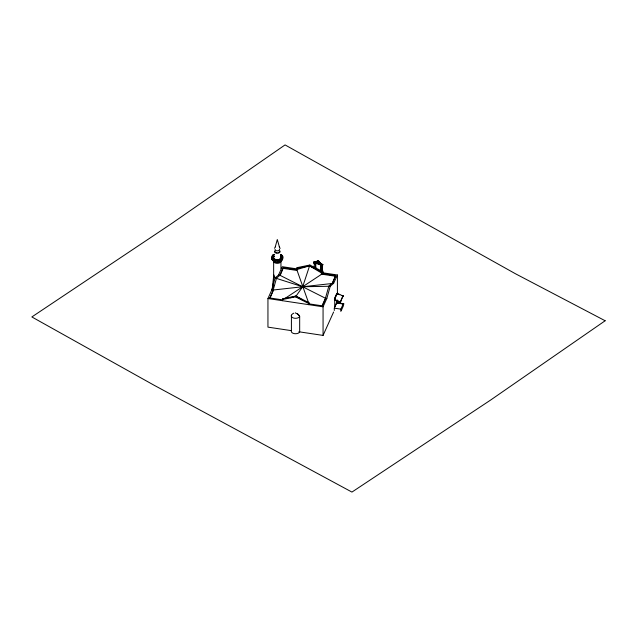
<?xml version="1.0" encoding="UTF-8"?>
<svg xmlns="http://www.w3.org/2000/svg" width="637" height="637" viewBox="0 0 637 637"><rect width="100%" height="100%" fill="white"/><g stroke="black" fill="none" stroke-linecap="round" stroke-linejoin="round"><path stroke-width="0.96" d="M274.324 261.242L274.34 259.363L274.006 261.528L277.843 262.157C281.092 262.762 285.058 258.359 280.837 256.584M315.419 268.456L315.466 263.169L313.818 262.213L314.312 261.727L316.119 262.667M315.777 268.097L315.825 263.479M321.191 269.913L321.207 265.279M320.69 265.589C321.367 267.094 323.469 264.777 322.011 266.083L321.956 270.614L320.833 270.271L320.69 265.589L321.223 264.689L320.865 265.048L322.163 265.908L320.865 265.048M322.322 270.255L322.585 265.557M281.188 260.708L281.22 258.797L281.705 258.98L281.681 260.883L281.188 260.708L282.183 258.765L280.885 257.117L281.315 255.007L280.885 257.117M314.208 268.034L314.296 263.447C317.425 264.14 312.783 263.893 314.574 262.81M315.068 262.086C314.893 260.573 314.2 262.922 315.968 262.038A0.86 0.605 45.2 0 0 316.302 261.99L316.438 261.855M321.852 264.132L321.661 264.554M314.312 262.778L314.272 263.248L315.466 263.654M321.558 264.522A1.051 0.741 45.2 0 1 321.319 264.172L321.255 264.236A1.051 0.741 45.2 0 0 321.494 264.586L314.981 262.285L316.103 261.903M275.741 277.836L273.854 276.641L273.982 275.025M316.255 261.863L316.804 261.608M319.543 261.895C319.416 261.632 317.752 259.848 316.724 262.006M272.373 288.235L273.695 275.55L273.432 282.191L273.751 276.37L275.343 277.684M274.491 248.263L275.598 246.543M317.712 260.931L316.366 261.926A0.86 0.605 45.2 0 1 316.04 261.974L315.188 262.046M273.711 285.726L267.946 298.53L267.946 327.131L291.412 330.651A4.268 2.468 0 0 0 294.469 333.661A4.268 2.468 0 0 0 299.677 331.893L299.677 316.462A5.821 4.594 24.3 0 0 295.544 313.093L295.616 312.775M314.718 261.696L315.116 262.149M319.591 262.102L319.248 261.783M318.213 260.82L317.672 260.867M321.271 263.694L321.08 263.694A0.908 0.645 45.2 0 1 320.411 263.2L319.87 263.041L320.331 262.866M296.754 268.878L282.287 266.704L278.52 275.057L275.112 277.963L271.712 290.177L333.645 283.338L337.411 274.985L322.935 272.811L322.577 273.607L285.257 298.259M298.888 331.781L323.063 335.412L323.063 306.811L326.829 298.45L330.237 286.244L333.645 283.338M319.901 263.057L319.83 262.5M320.73 265.08L322.354 265.263L315.761 262.778L315.403 263.232L314.24 262.842M320.905 264.188L322.848 264.65L322.211 265.374M272.373 285.4L273.05 283.895M273.687 289.747L269.682 298.634L273.09 290.384L276.49 278.17L279.898 275.264L283.306 267.707L296.396 269.674L309.486 265.828L322.577 272.445L322.577 273.607L335.675 275.574L332.466 283.385M280.097 275.518L283.306 267.707M282.414 300.704L282.772 298.745L295.863 296.062L308.953 302.679L308.595 304.637L308.953 302.679M335.675 275.574L332.267 283.131L328.859 286.037L325.451 298.243L322.043 305.808L308.953 303.841L296.396 268.511L296.754 267.715L309.845 265.032L322.935 271.649L322.935 272.811M282.414 299.541L295.504 296.858L302.679 286.754L309.845 265.032M322.577 272.445L322.935 271.649M322.043 306.501L325.65 298.498M336.535 303.045L334.712 307.098L334.712 300.083A10.447 2.15 -81.5 0 1 334.783 299.78M334.306 310.474L334.306 308.149L336.615 303.013L343.184 304L343.184 304.438L343.447 303.841L336.885 302.854L336.615 303.451L336.535 300.417M343.733 304.398L343.733 303.745L337.172 302.766L336.885 303.403L336.885 302.854M323.063 335.412L333.613 312.011M340.867 311.461L340.867 309.136L343.184 304M343.733 303.745L343.447 304.382L343.447 303.841M341.257 310.601L343.582 305.434M275.288 246.822L277.294 239.512L279.388 246.933M272.469 258.511L273.416 257.308L273.416 255.421L272.923 255.246L272.923 257.125L273.416 257.308M320.546 270.486L322.163 271.187L320.594 270.717L321.263 269.849L320.546 270.629M319.838 262.985L319.71 262.412M318.229 260.995L318.691 260.979M315.896 263.407L314.168 263.495M319.949 262.579L319.734 262.213M314.312 261.727L313.842 262.468L315.61 263.129M313.961 262.611L314.336 261.974M314.073 262.699L314.567 262.213M315.188 262.237L321.629 264.451M317.887 260.788L316.844 261.465L317.473 261.019M315.403 263.232L315.896 262.747M315.466 263.169L315.825 262.81L315.825 263.296M315.403 263.901L315.976 263.32M315.347 268.527L315.848 268.034L316.024 268.503M315.53 268.695L316.024 268.201M320.546 264.411L322.354 265.135M320.594 264.833L322.306 265.366M321.414 264.793L321.908 264.307M321.669 264.873L322.163 264.379M321.948 265.502L322.848 264.65M322.011 265.86L322.37 265.072M321.892 270.677L322.656 270.414L322.163 271.187M322.011 271.083L322.656 270.414M322.163 271.123L322.656 270.629M274.491 254.808A4.905 2.835 0 0 0 273.544 255.302L272.413 257.372L274.141 259.291L273.822 261.457L274.141 259.291C277.047 261.703 285.527 258.216 280.455 254.959M322.011 266.083L320.761 265.677L321.12 265.103M280.67 256.982L281.1 254.872L280.455 256.846M281.044 260.836L281.044 258.948L281.538 259.132L281.538 261.011L277.923 261.807L277.923 259.92L277.923 261.807M320.937 265.287L320.976 264.833M290.249 297.71L295.863 296.062L302.408 299.947M322.441 265.008L321.088 264.339M296.396 268.511L309.486 265.828L322.577 273.607M272.469 257.523L271.895 257.595L271.895 259.474L272.469 259.402L274.141 261.178M272.413 259.251L271.84 259.323L271.84 257.444L272.413 257.372L272.469 259.402M274.157 254.529A5.494 3.169 0 0 0 273.098 255.087C267.174 262.532 288.728 261.114 280.837 254.704M282.175 256.998L282.756 257.014M282.183 258.765L282.764 258.781M316.939 261.449L317.345 260.939M283.306 268.4L296.882 270.446M321.128 274.085L335.675 276.267M278.52 275.057L279.898 275.264L325.451 298.243L326.829 298.45M275.112 277.963L302.679 286.754L330.237 286.244M300.736 286.467L304.613 287.048M269.682 297.941L282.772 299.908L282.772 298.745M334.306 308.149L340.867 309.136M267.946 298.53L323.063 306.811M320.944 263.75L321.398 263.973M321.725 264.482L322.019 264.06M313.818 262.213L315.697 262.842M316.191 262.452L314.312 261.855L313.818 262.412L315.697 262.946M314.081 263.368L315.482 263.814M320.61 270.407L322.163 270.9M319.312 263.511L320.905 264.052M317.648 263.455L320.276 264.355M315.538 263.216L320.785 265.008M320.976 264.124L322.848 264.769M273.544 257.189L273.058 257.006L273.058 255.118L273.544 255.302L273.544 257.189A4.905 2.835 0 0 1 274.491 256.687M337.156 293.291A13.258 2.723 -81.5 0 0 335.795 295.584A13.258 2.723 -81.5 0 0 334.441 299.318L334.441 299.772L340.556 302.145A15.495 3.185 -81.5 0 1 341.918 298.642A15.495 3.185 -81.5 0 1 343.279 296.109L337.156 293.291L337.156 293.745L339.776 294.756M341.528 295.433L343.279 296.109M334.441 299.318L340.556 302.145M321.112 263.71L321.008 263.678A0.908 0.645 45.2 0 1 320.347 263.264M295.504 296.858L308.595 303.475M317.855 260.915L317.584 260.828M320.937 265.342L320.801 270.383M279.317 246.822L280.137 248.414M277.843 260.278L277.843 262.157C274.985 262.954 269.451 259.737 273.098 256.966A5.494 3.169 0 0 1 274.157 256.408M337.411 274.985L337.411 294.23M337.411 300.003L337.172 303.411L337.172 302.766M293.872 313.165A5.781 4.682 12.1 0 0 291.42 315.219L291.412 330.651M280.949 268.878L280.949 261.043A3.663 2.11 0 0 1 277.613 263.328A3.663 2.11 0 0 1 273.647 261.401L273.647 276.1M279.977 258.447A2.851 1.648 0 0 1 277.167 260.652A2.851 1.648 0 0 1 274.714 258.311M279.977 251.002A2.851 1.648 0 0 1 277.167 253.208A2.851 1.648 0 0 1 274.714 250.867M279.364 251.129A2.198 1.266 0 0 1 278.043 252.754M276.912 252.809A2.198 1.266 0 0 1 275.136 251.344M279.364 249.139A2.198 1.266 0 0 1 277.485 250.835A2.198 1.266 0 0 1 275.136 249.346M280.837 254.482A5.494 3.169 0 0 1 281.172 259.148A5.494 3.169 0 0 1 273.082 258.94A5.494 3.169 0 0 1 274.157 254.306M280.455 254.736A4.905 2.835 0 0 1 280.758 258.909A4.905 2.835 0 0 1 273.536 258.718A4.905 2.835 0 0 1 274.491 254.585M335.166 298.363A10.447 2.15 -81.5 0 1 335.412 297.59M335.572 297.105A10.447 2.15 -81.5 0 1 335.659 296.874A7.118 1.465 -81.5 0 1 336.041 296.293M291.412 315.219A4.268 2.468 0 0 0 294.469 318.229A4.268 2.468 0 0 0 299.677 316.462A5.781 4.371 35.1 0 0 297.383 313.691M340.556 301.755A15.567 3.201 -81.5 0 1 341.918 298.148A15.567 3.201 -81.5 0 1 343.279 295.727M334.441 299.772A13.146 2.699 -81.5 0 1 334.767 298.721M334.879 298.395A13.146 2.699 -81.5 0 1 335.795 296.173A13.146 2.699 -81.5 0 1 336.025 295.632M336.256 295.138A13.146 2.699 -81.5 0 1 336.71 294.326M336.941 294.007A13.146 2.699 -81.5 0 1 337.156 293.745M319.137 262.11L319.137 262.197A0.892 0.629 45.2 0 1 318.357 262.325L317.72 261.552A1.019 0.717 45.2 0 1 318.452 261.305L319.137 262.11M605.15 320.753L490.697 400.004L351.942 492.082L153.78 385.067L31.85 316.947L170.605 224.264L285.058 144.917L515.365 273.703L605.15 320.753M282.764 256.902L282.183 256.886L282.175 258.885L282.756 258.901L282.764 256.902"/></g></svg>
